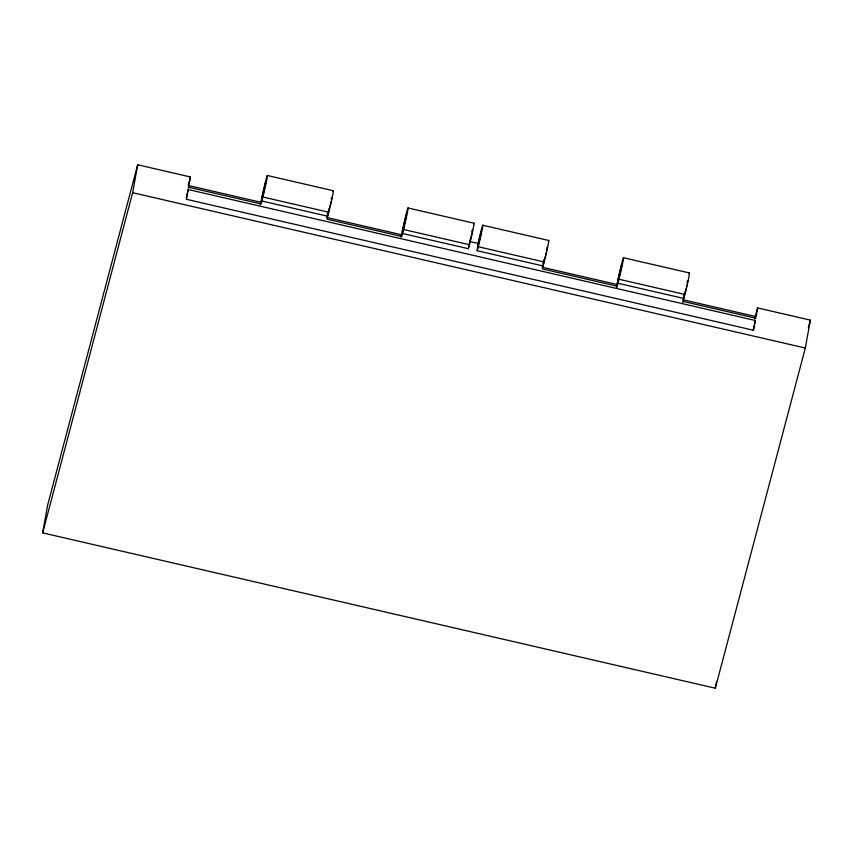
<?xml version="1.0" encoding="UTF-8"?>
<svg xmlns="http://www.w3.org/2000/svg" width="853" height="853" viewBox="0 0 853 853"><rect width="100%" height="100%" fill="white"/><g stroke="black" fill="none" stroke-linecap="round" stroke-linejoin="round"><path stroke-width="1.28" d="M544.214 259.611L544.385 259.781M547.21 247.583L547.2 247.029M684.906 292.099L685.076 292.27M328.789 209.87L328.938 208.953M469.864 240.183L469.619 241.442L478.416 243.478L478.277 244.939L481.252 231.803L477.115 250.729L543.062 265.955L544.203 261.978A13.552 0.533 -77 0 0 547.935 245.909A13.552 0.533 -77 0 0 548.372 241.25M754.948 318.873A18.062 0.714 -77 0 1 755.342 316.452L757.592 307.944L810.35 320.131L805.328 348.035L715.315 688.211L42.65 532.869L47.672 504.965L137.685 164.789L190.443 176.976L188.257 188.342M42.65 532.869L132.663 192.703L137.685 164.789M188.182 189.537L186.434 199.303L753.572 330.271L755.331 320.504L188.182 189.537L186.317 198.056M328.501 211.373L327.094 219.2L401.827 236.462L406.508 214.54L401.422 234.724A18.062 0.714 -77 0 0 401.027 237.145M402.328 231.312A13.552 0.533 -77 0 1 406.529 212.738A13.552 0.533 -77 0 1 407.723 210.904A13.552 0.533 -77 0 1 403.522 229.489L402.371 233.466L468.318 248.692L469.193 243.862M544.15 259.909L542.519 268.951L617.263 286.213L621.944 264.291L616.858 284.465A18.062 0.714 -77 0 0 616.452 286.896M682.858 302.559L684.181 296.023M757.592 307.944L755.747 318.19L683.21 301.44M715.315 688.211L716.456 681.867M331.39 200.007L331.774 197.288L331.359 198.493M472.082 232.496L472.519 229.83L472.05 230.982M547.061 248.5L546.506 251.272M687.753 280.989L687.198 283.761M753.199 330.25L755.331 320.504M331.081 201.532L329.908 206.575M471.762 234.021L469.64 242.519M545.739 254.674L546.133 252.957M686.42 287.162L686.825 285.446M545.334 256.327L544.64 258.96M686.025 288.815L685.322 291.449M190.443 176.976L188.193 185.474L260.741 202.236A18.062 0.714 -77 0 0 260.336 204.656M260.741 202.236L265.827 182.052L261.146 203.974L188.598 187.223M326.987 216.321L327.584 214.06M477.403 247.306L478.416 243.478M543.009 263.801L544.022 259.984M683.701 296.29L684.714 292.472M808.313 327.829L810.35 320.131M261.636 198.834A13.552 0.533 -77 0 1 265.848 180.25A13.552 0.533 -77 0 1 267.042 178.416A13.552 0.533 -77 0 1 262.831 197L261.679 200.977L327.627 216.204L328.778 212.226A13.552 0.533 -77 0 0 332.499 196.158A13.552 0.533 -77 0 0 332.937 191.498M329.535 208.036L328.8 210.424M473.628 223.987A13.552 0.533 -77 0 1 473.191 228.647A13.552 0.533 -77 0 1 469.47 244.715L468.318 248.692M477.552 246.059A13.552 0.533 -77 0 1 481.721 228.359A13.552 0.533 -77 0 1 482.329 228.935A13.552 0.533 -77 0 1 478.256 246.741L477.115 250.729M546.464 249.417L546.794 248.234M617.753 281.063A13.552 0.533 -77 0 1 621.965 262.489A13.552 0.533 -77 0 1 623.148 260.655A13.552 0.533 -77 0 1 618.947 279.23L617.796 283.217L683.743 298.443L684.895 294.466A13.552 0.533 -77 0 0 688.616 278.398A13.552 0.533 -77 0 0 689.053 273.738M687.155 281.906L687.475 280.722M616.911 287.333L617.263 286.213M267.309 175.483L333.256 190.72M408.001 207.972L473.948 223.209M482.745 225.235L548.692 240.461M623.426 257.723L689.373 272.949M262.831 197L328.778 212.226M403.522 229.489L469.47 244.715M478.256 246.741L544.203 261.978M618.947 279.23L684.895 294.466M326.688 217.462L401.422 234.724M542.113 267.202L616.858 284.465M682.795 299.691L755.342 316.452M132.663 192.703L805.328 348.035"/></g></svg>
